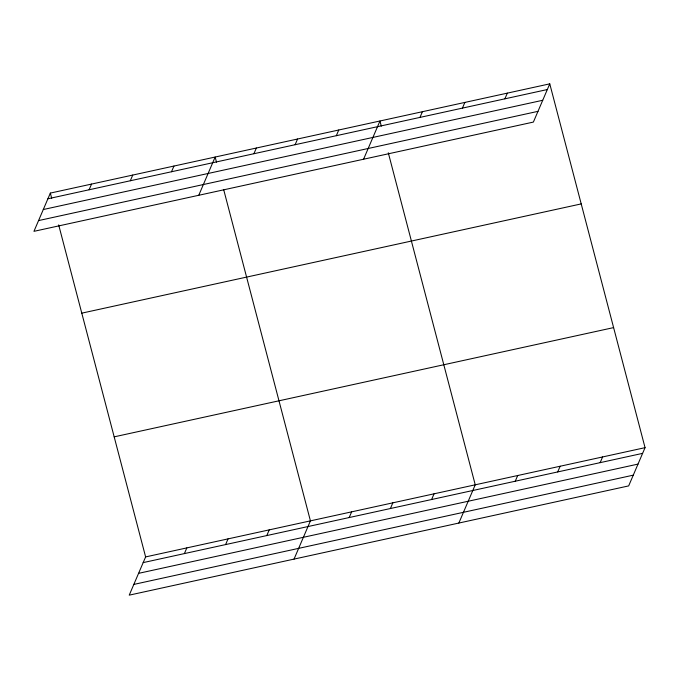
<?xml version="1.0" encoding="UTF-8"?>
<svg xmlns="http://www.w3.org/2000/svg" width="679" height="679" viewBox="0 0 679 679"><rect width="100%" height="100%" fill="white"/><g stroke="black" fill="none" stroke-linecap="round" stroke-linejoin="round"><path stroke-width="1.02" d="M50.339 193.091L33.95 231.335L533.38 122.084L549.769 83.848L50.339 193.091L51.68 198.226M89.102 189.772L91.546 184.077M130.309 180.758L132.745 175.063M171.507 171.753L173.951 166.058M198.76 195.28L215.15 157.044L216.499 162.171M253.912 153.726L256.356 148.03M295.119 144.712L297.555 139.017M58.674 224.902L145.62 556.916L129.231 595.152L628.661 485.909L645.05 447.665L549.769 83.848M336.317 135.698L338.762 130.003M184.382 553.597L186.827 547.902M363.571 159.225L379.96 120.989L381.309 126.124M225.589 544.583L228.025 538.888M419.97 117.399L422.414 111.704M266.788 535.57L269.232 529.875M462.424 108.114L464.869 102.419M294.041 559.106L310.43 520.861L223.747 189.882M504.879 98.828L507.315 93.133M349.193 517.542L351.637 511.847M390.4 508.529L392.835 502.833M431.598 499.523L434.042 493.828M458.851 523.051L475.241 484.814L388.295 152.8M515.251 481.224L517.695 475.529M557.705 471.93L560.15 466.244M600.16 462.645L602.596 456.95M47.895 198.786L547.325 89.543M43.295 209.531L542.725 100.28M38.55 220.59L537.98 111.348M81.786 313.155L581.216 203.904M114.174 436.852L613.604 327.609M145.62 556.916L645.05 447.665M143.176 562.611L642.606 453.36M138.575 573.348L638.005 464.105M133.831 584.415L633.261 475.164"/></g></svg>
